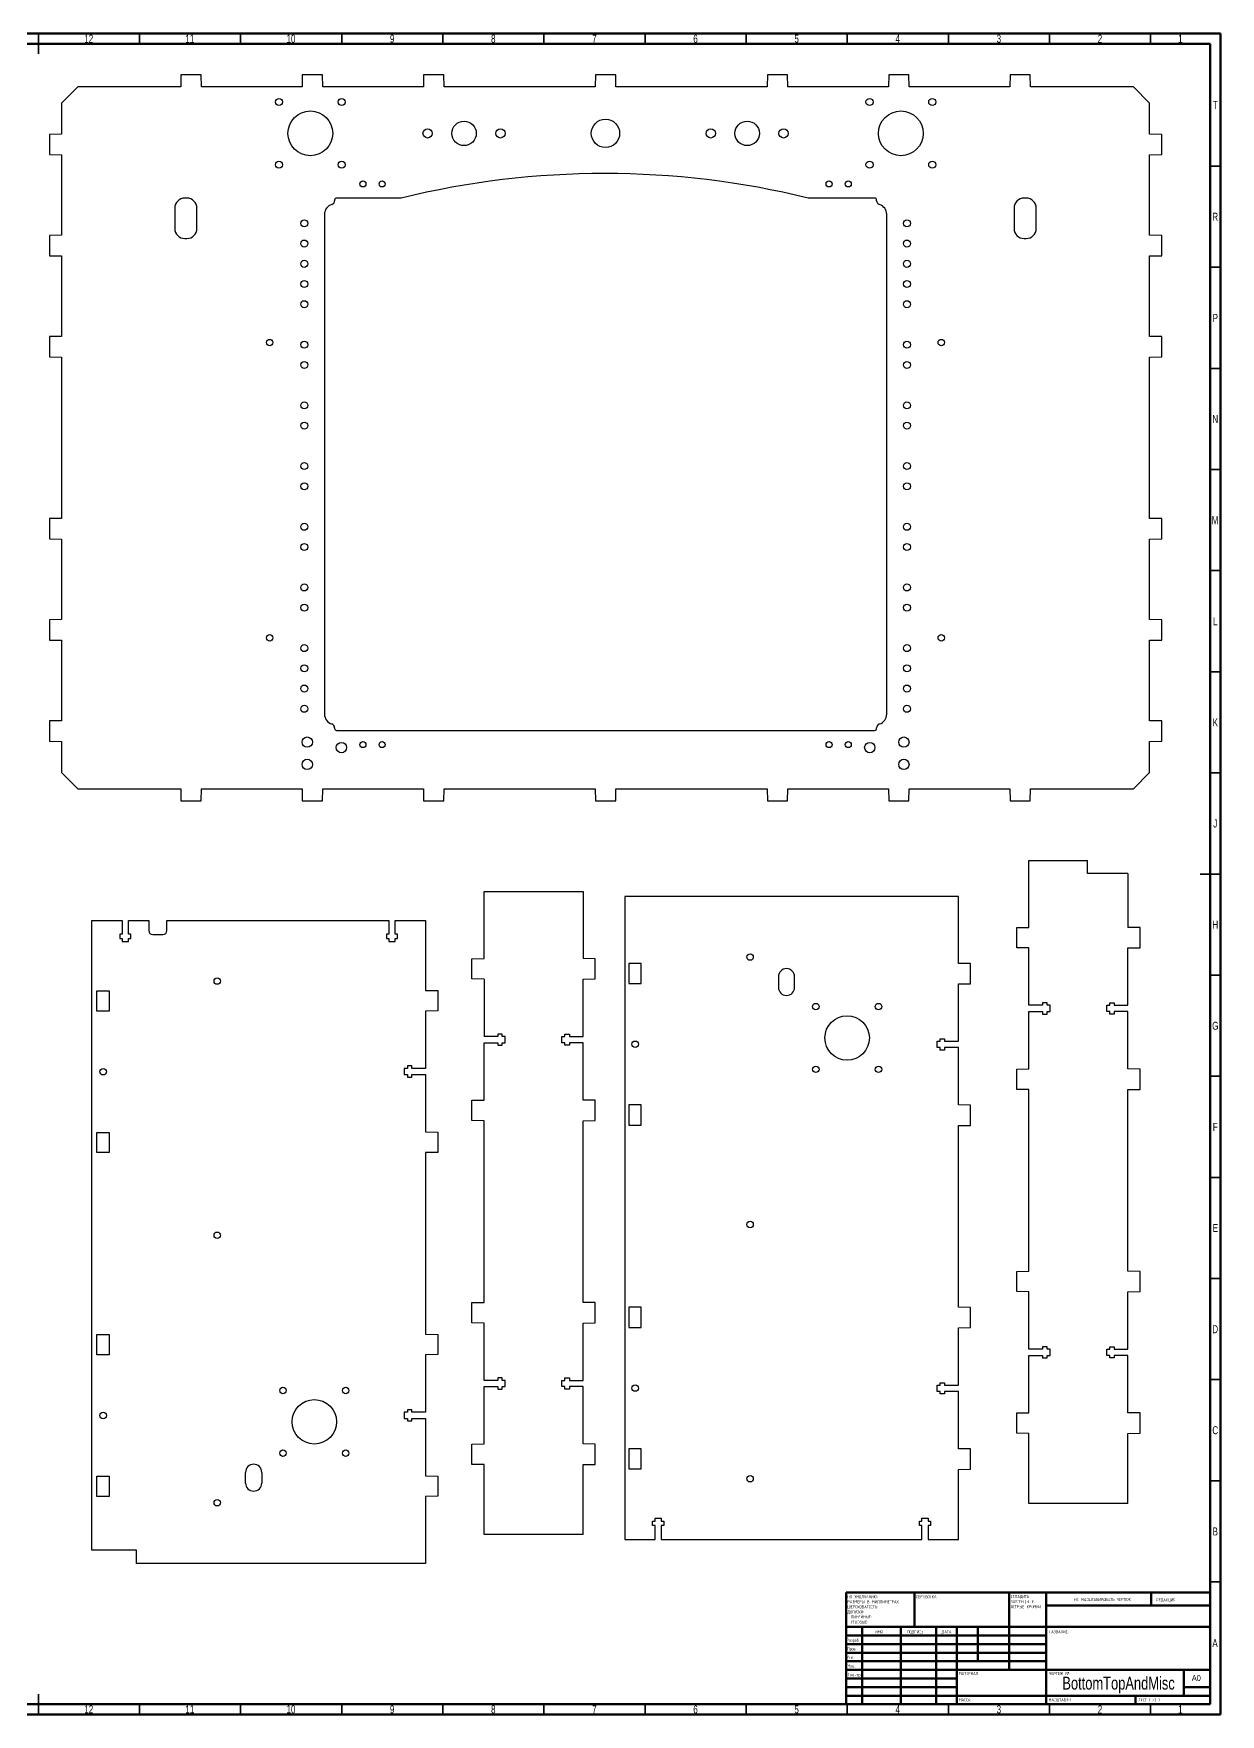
# Model space of a CAD drawing. Header units: millimetres. Extents: x 15 to 1184, y 5 to 836.
# Drawn here: x 597 to 1184, y 5 to 836 of the extents above; entities that cross this region are included whole.
import ezdxf

# ---------------------------------------------------------------- set-up
doc = ezdxf.new("R2010")
doc.units = ezdxf.units.MM
doc.styles.add('SLDTEXTSTYLE0', font='TXT', dxfattribs={"width": 0.75})
doc.styles.add('SLDTEXTSTYLE1', font='TXT', dxfattribs={"width": 0.75, "bigfont": 'bigfont'})
doc.styles.add('SLDTEXTSTYLE2', font='TXT', dxfattribs={"width": 0.681818, "bigfont": 'bigfont'})

# ---------------------------------------------------------------- blocks, each defined once
blk = doc.blocks.new('SW_NOTE_0')
at = {"color": 0, "linetype": 'Continuous', "lineweight": 0, "char_height": 1.5, "attachment_point": 1, "style": 'SLDTEXTSTYLE1'}
for s, insert in [('\\M+18452\\M+18443\\M+1844C\\M+18440\\M+18444\\M+18449\\M+18453\\M+1845D', (0, 1.93)), ('\\M+18448\\M+18440\\M+18454\\M+18452\\M+18445\\M+1844E\\M+18457\\M+1845C \\M+18449', (0, -0.57)), ('\\M+1844F\\M+18452\\M+18453\\M+18451\\M+1845C\\M+18445 \\M+1844B\\M+18451\\M+1844F\\M+1844D\\M+1844B\\M+18449', (0, -3.07))]:
    blk.add_mtext(s, dxfattribs=dict(at, insert=insert))
blk = doc.blocks.new('SW_NOTE_1')
at = {"color": 0, "linetype": 'Continuous', "lineweight": 0, "char_height": 1.5, "attachment_point": 1, "style": 'SLDTEXTSTYLE1'}
for s, insert in [('\\M+18450\\M+1844F \\M+18454\\M+1844D\\M+1844F\\M+1844C\\M+18458\\M+18440\\M+1844E\\M+18449\\M+1845F:', (0, 1.93)), ('\\M+18444\\M+1844F\\M+18450\\M+18454\\M+18452\\M+1844B\\M+18449:', (0, -5.57)), ('\\M+18451\\M+18440\\M+18448\\M+1844D\\M+18445\\M+18451\\M+1845C \\M+18442 \\M+1844D\\M+18449\\M+1844C\\M+1844C\\M+18449\\M+1844D\\M+18445\\M+18453\\M+18451\\M+18440\\M+18456', (0, -0.57)), ('\\M+18459\\M+18445\\M+18451\\M+1844F\\M+18456\\M+1844F\\M+18442\\M+18440\\M+18453\\M+1844F\\M+18452\\M+18453\\M+1845D:', (0, -3.07)), ('\\M+1844C\\M+18449\\M+1844E\\M+18445\\M+1844A\\M+1844E\\M+1845C\\M+18445:', (1.69, -8.07)), ('\\M+18454\\M+18443\\M+1844C\\M+1844F\\M+18442\\M+1845C\\M+18445:', (1.69, -10.57))]:
    blk.add_mtext(s, dxfattribs=dict(at, insert=insert))

msp = doc.modelspace()

# ---------------------------------------------------------------- linework, layer by layer
at = {"color": 7, "linetype": 'Continuous', "lineweight": 70}
for p, q in [((15, 836), (1184, 836)), ((20, 831), (1179, 831)), ((1179, 831), (1179, 10)), ((1184, 836), (1184, 5)), ((1179, 10), (20, 10)), ((1184, 5), (15, 5))]:
    msp.add_line(p, q, dxfattribs=at)
at = {"color": 7, "linetype": 'Continuous', "lineweight": 35}
for p, q in [((599.5, 836), (599.5, 826)), ((599.5, 831), (599.5, 836)), ((649.5, 831), (649.5, 836)), ((699.5, 831), (699.5, 836)), ((749.5, 831), (749.5, 836)), ((799.5, 831), (799.5, 836)), ((849.5, 831), (849.5, 836)), ((899.5, 831), (899.5, 836)), ((949.5, 831), (949.5, 836)), ((999.5, 831), (999.5, 836)), ((1049.5, 831), (1049.5, 836)), ((1099.5, 831), (1099.5, 836)), ((1149.5, 831), (1149.5, 836)), ((1179, 770.5), (1184, 770.5)), ((1179, 720.5), (1184, 720.5)), ((1179, 670.5), (1184, 670.5)), ((1179, 620.5), (1184, 620.5)), ((1179, 570.5), (1184, 570.5)), ((1179, 520.5), (1184, 520.5)), ((1179, 470.5), (1184, 470.5)), ((1184, 420.5), (1174, 420.5)), ((1179, 420.5), (1184, 420.5)), ((1179, 370.5), (1184, 370.5)), ((1179, 320.5), (1184, 320.5)), ((1179, 270.5), (1184, 270.5)), ((1179, 220.5), (1184, 220.5)), ((1179, 170.5), (1184, 170.5)), ((1179, 120.5), (1184, 120.5)), ((1179, 70.5), (1184, 70.5)), ((599.5, 5), (599.5, 15)), ((599.5, 10), (599.5, 5)), ((649.5, 10), (649.5, 5)), ((699.5, 10), (699.5, 5)), ((749.5, 10), (749.5, 5)), ((799.5, 10), (799.5, 5)), ((849.5, 10), (849.5, 5)), ((899.5, 10), (899.5, 5)), ((949.5, 10), (949.5, 5)), ((999.5, 10), (999.5, 5)), ((1049.5, 10), (1049.5, 5)), ((1099.5, 10), (1099.5, 5)), ((1149.5, 10), (1149.5, 5))]:
    msp.add_line(p, q, dxfattribs=at)
at = {"color": 7, "linetype": 'Continuous', "lineweight": 25}
for p, q in [((670, 815.69), (669.9, 809.69)), ((680, 815.69), (670, 815.69)), ((680.1, 809.69), (680, 815.69)), ((730, 815.69), (729.9, 809.69)), ((740, 815.69), (730, 815.69)), ((740.1, 809.69), (740, 815.69)), ((790, 815.69), (789.9, 809.69)), ((800, 815.69), (790, 815.69)), ((800.1, 809.69), (800, 815.69)), ((875, 815.69), (874.9, 809.69)), ((885, 815.69), (875, 815.69)), ((885.1, 809.69), (885, 815.69)), ((960, 815.69), (959.9, 809.69)), ((970, 815.69), (960, 815.69)), ((970.1, 809.69), (970, 815.69)), ((1020, 815.69), (1019.9, 809.69)), ((1030, 815.69), (1020, 815.69)), ((1030.1, 809.69), (1030, 815.69)), ((1080, 815.69), (1079.9, 809.69)), ((1090, 815.69), (1080, 815.69)), ((1090.1, 809.69), (1090, 815.69)), ((619, 809.69), (611, 801.69)), ((669.9, 809.69), (619, 809.69)), ((729.9, 809.69), (680.1, 809.69)), ((789.9, 809.69), (740.1, 809.69)), ((874.9, 809.69), (800.1, 809.69)), ((959.9, 809.69), (885.1, 809.69)), ((1019.9, 809.69), (970.1, 809.69)), ((1079.9, 809.69), (1030.1, 809.69)), ((1141, 809.69), (1090.1, 809.69)), ((1149, 801.69), (1141, 809.69)), ((611, 801.69), (611, 786.29)), ((1149, 786.29), (1149, 801.69)), ((611, 786.29), (605, 786.19)), ((605, 786.19), (605, 776.19)), ((1155, 786.19), (1149, 786.29)), ((1155, 776.19), (1155, 786.19)), ((605, 776.19), (611, 776.09)), ((611, 776.09), (611, 736.29)), ((1149, 776.09), (1155, 776.19)), ((1149, 736.29), (1149, 776.09)), ((666.93, 749.69), (666.93, 739.69)), ((672.93, 754.69), (671.93, 754.69)), ((677.93, 739.69), (677.93, 749.69)), ((746, 753.69), (746, 753.4)), ((778.98, 754.69), (747, 754.69)), ((1013, 754.69), (980.1, 754.69)), ((1014, 753.4), (1014, 753.69)), ((1081.96, 749.69), (1081.96, 739.69)), ((1087.96, 754.69), (1086.96, 754.69)), ((1092.96, 739.69), (1092.96, 749.69)), ((741, 746.69), (741, 499.47)), ((1019, 499.47), (1019, 746.69)), ((611, 736.29), (605, 736.19)), ((605, 736.19), (605, 726.19)), ((671.93, 734.69), (672.93, 734.69)), ((1086.96, 734.69), (1087.96, 734.69)), ((1155, 736.19), (1149, 736.29)), ((1155, 726.19), (1155, 736.19)), ((605, 726.19), (611, 726.09)), ((611, 726.09), (611, 686.29)), ((1149, 726.09), (1155, 726.19)), ((1149, 686.29), (1149, 726.09)), ((611, 686.29), (605, 686.19)), ((605, 686.19), (605, 676.19)), ((1155, 686.19), (1149, 686.29)), ((1155, 676.19), (1155, 686.19)), ((605, 676.19), (611, 676.09)), ((611, 676.09), (611, 596.29)), ((1149, 676.09), (1155, 676.19)), ((1149, 596.29), (1149, 676.09)), ((611, 596.29), (605, 596.19)), ((605, 596.19), (605, 586.19)), ((1155, 596.19), (1149, 596.29)), ((1155, 586.19), (1155, 596.19)), ((605, 586.19), (611, 586.09)), ((611, 586.09), (611, 546.29)), ((1149, 586.09), (1155, 586.19)), ((1149, 546.29), (1149, 586.09)), ((611, 546.29), (605, 546.19)), ((605, 546.19), (605, 536.19)), ((1155, 546.19), (1149, 546.29)), ((1155, 536.19), (1155, 546.19)), ((605, 536.19), (611, 536.09)), ((611, 536.09), (611, 496.29)), ((1149, 536.09), (1155, 536.19)), ((1149, 496.29), (1149, 536.09)), ((611, 496.29), (605, 496.19)), ((605, 496.19), (605, 486.19)), ((746, 492.76), (746, 492.47)), ((747, 491.47), (1013, 491.47)), ((1014, 492.47), (1014, 492.76)), ((1155, 496.19), (1149, 496.29)), ((1155, 486.19), (1155, 496.19)), ((605, 486.19), (611, 486.09)), ((611, 486.09), (611, 470.69)), ((1149, 486.09), (1155, 486.19)), ((1149, 470.69), (1149, 486.09)), ((611, 470.69), (619, 462.69)), ((1141, 462.69), (1149, 470.69)), ((619, 462.69), (669.9, 462.69)), ((669.9, 462.69), (670, 456.69)), ((680, 456.69), (680.1, 462.69)), ((680.1, 462.69), (729.9, 462.69)), ((729.9, 462.69), (730, 456.69)), ((740, 456.69), (740.1, 462.69)), ((740.1, 462.69), (789.9, 462.69)), ((789.9, 462.69), (790, 456.69)), ((800, 456.69), (800.1, 462.69)), ((800.1, 462.69), (874.9, 462.69)), ((874.9, 462.69), (875, 456.69)), ((885, 456.69), (885.1, 462.69)), ((885.1, 462.69), (959.9, 462.69)), ((959.9, 462.69), (960, 456.69)), ((970, 456.69), (970.1, 462.69)), ((970.1, 462.69), (1019.9, 462.69)), ((1019.9, 462.69), (1020, 456.69)), ((1030, 456.69), (1030.1, 462.69)), ((1030.1, 462.69), (1079.9, 462.69)), ((1079.9, 462.69), (1080, 456.69)), ((1090, 456.69), (1090.1, 462.69)), ((1090.1, 462.69), (1141, 462.69)), ((670, 456.69), (680, 456.69)), ((730, 456.69), (740, 456.69)), ((790, 456.69), (800, 456.69)), ((875, 456.69), (885, 456.69)), ((960, 456.69), (970, 456.69)), ((1020, 456.69), (1030, 456.69)), ((1080, 456.69), (1090, 456.69)), ((1089.3, 394.13), (1089.3, 427.23)), ((1089.3, 427.23), (1118.3, 427.23)), ((1118.3, 420.73), (1118.3, 427.23)), ((1138.3, 420.73), (1118.3, 420.73)), ((1138.3, 420.73), (1138.3, 394.13)), ((819.89, 378.7), (819.89, 411.8)), ((819.89, 411.8), (868.89, 411.8)), ((868.89, 411.8), (868.89, 378.7)), ((889.44, 409.43), (889.44, 91.53)), ((1054.44, 409.43), (889.44, 409.43)), ((1054.44, 376.33), (1054.44, 409.43)), ((625.97, 86.16), (625.97, 397.56)), ((625.97, 397.56), (640.97, 397.56)), ((640.97, 390.76), (639.77, 390.76)), ((639.77, 390.76), (639.77, 388.56)), ((640.97, 397.56), (640.97, 390.76)), ((644.07, 390.76), (644.07, 397.56)), ((644.07, 397.56), (654.07, 397.56)), ((645.27, 390.76), (644.07, 390.76)), ((645.27, 388.56), (645.27, 390.76)), ((654.07, 397.56), (654.07, 392.56)), ((663.07, 392.56), (663.07, 397.56)), ((663.07, 397.56), (772.87, 397.56)), ((772.87, 390.76), (771.67, 390.76)), ((771.67, 390.76), (771.67, 388.56)), ((772.87, 397.56), (772.87, 390.76)), ((775.97, 390.76), (775.97, 397.56)), ((775.97, 397.56), (790.97, 397.56)), ((777.17, 390.76), (775.97, 390.76)), ((777.17, 388.56), (777.17, 390.76)), ((790.97, 397.56), (790.97, 362.96)), ((1083.3, 394.03), (1089.3, 394.13)), ((1083.3, 384.03), (1083.3, 394.03)), ((1144.3, 394.03), (1138.3, 394.13)), ((1144.3, 384.03), (1144.3, 394.03)), ((639.77, 388.56), (640.97, 388.56)), ((640.97, 388.56), (640.97, 387.06)), ((640.97, 387.06), (644.07, 387.06)), ((644.07, 387.06), (644.07, 388.56)), ((644.07, 388.56), (645.27, 388.56)), ((656.07, 390.56), (661.07, 390.56)), ((771.67, 388.56), (772.87, 388.56)), ((772.87, 388.56), (772.87, 387.06)), ((772.87, 387.06), (775.97, 387.06)), ((775.97, 387.06), (775.97, 388.56)), ((775.97, 388.56), (777.17, 388.56)), ((1089.3, 383.93), (1083.3, 384.03)), ((1089.3, 355.58), (1089.3, 383.93)), ((1138.3, 383.93), (1144.3, 384.03)), ((1138.3, 355.58), (1138.3, 383.93)), ((813.89, 378.6), (819.89, 378.7)), ((813.89, 368.6), (813.89, 378.6)), ((874.89, 378.6), (868.89, 378.7)), ((874.89, 368.6), (874.89, 378.6)), ((897.65, 376.33), (891.55, 376.33)), ((891.55, 376.33), (891.55, 366.33)), ((897.65, 366.33), (897.65, 376.33)), ((1060.44, 376.23), (1054.44, 376.33)), ((1060.44, 366.23), (1060.44, 376.23)), ((819.89, 368.5), (813.89, 368.6)), ((819.89, 368.5), (819.89, 340.15)), ((868.89, 368.5), (874.89, 368.6)), ((868.89, 340.15), (868.89, 368.5)), ((891.55, 366.33), (897.65, 366.33)), ((965.44, 369.71), (965.44, 364.43)), ((973.44, 364.43), (973.44, 369.71)), ((1054.44, 366.13), (1060.44, 366.23)), ((1054.44, 337.78), (1054.44, 366.13)), ((628.47, 362.76), (634.57, 362.76)), ((628.47, 352.76), (628.47, 362.76)), ((634.57, 362.76), (634.57, 352.76)), ((790.97, 362.96), (796.97, 362.86)), ((796.97, 362.86), (796.97, 352.86)), ((634.57, 352.76), (628.47, 352.76)), ((796.97, 352.86), (790.97, 352.76)), ((790.97, 352.76), (790.97, 324.41)), ((1096.1, 355.58), (1089.3, 355.58)), ((1089.3, 324.13), (1089.3, 352.48)), ((1089.3, 352.48), (1096.1, 352.48)), ((1098.3, 356.78), (1096.1, 356.78)), ((1096.1, 356.78), (1096.1, 355.58)), ((1096.1, 352.48), (1096.1, 351.28)), ((1096.1, 351.28), (1098.3, 351.28)), ((1098.3, 355.58), (1098.3, 356.78)), ((1099.8, 355.58), (1098.3, 355.58)), ((1098.3, 351.28), (1098.3, 352.48)), ((1098.3, 352.48), (1099.8, 352.48)), ((1099.8, 352.48), (1099.8, 355.58)), ((1127.8, 355.58), (1129.3, 355.58)), ((1127.8, 352.48), (1127.8, 355.58)), ((1129.3, 352.48), (1127.8, 352.48)), ((1129.3, 356.78), (1131.5, 356.78)), ((1129.3, 355.58), (1129.3, 356.78)), ((1129.3, 351.28), (1129.3, 352.48)), ((1131.5, 351.28), (1129.3, 351.28)), ((1131.5, 356.78), (1131.5, 355.58)), ((1131.5, 355.58), (1138.3, 355.58)), ((1131.5, 352.48), (1131.5, 351.28)), ((1138.3, 352.48), (1131.5, 352.48)), ((1138.3, 324.13), (1138.3, 352.48)), ((828.89, 341.35), (826.69, 341.35)), ((826.69, 341.35), (826.69, 340.15)), ((828.89, 340.15), (828.89, 341.35)), ((859.89, 341.35), (862.09, 341.35)), ((859.89, 340.15), (859.89, 341.35)), ((862.09, 341.35), (862.09, 340.15)), ((826.69, 340.15), (819.89, 340.15)), ((819.89, 308.7), (819.89, 337.05)), ((819.89, 337.05), (826.69, 337.05)), ((826.69, 337.05), (826.69, 335.85)), ((826.69, 335.85), (828.89, 335.85)), ((830.39, 340.15), (828.89, 340.15)), ((828.89, 335.85), (828.89, 337.05)), ((828.89, 337.05), (830.39, 337.05)), ((830.39, 337.05), (830.39, 340.15)), ((858.39, 340.15), (859.89, 340.15)), ((858.39, 337.05), (858.39, 340.15)), ((859.89, 337.05), (858.39, 337.05)), ((859.89, 335.85), (859.89, 337.05)), ((862.09, 335.85), (859.89, 335.85)), ((862.09, 340.15), (868.89, 340.15)), ((862.09, 337.05), (862.09, 335.85)), ((868.89, 337.05), (862.09, 337.05)), ((868.89, 308.7), (868.89, 337.05)), ((1043.94, 337.78), (1045.44, 337.78)), ((1043.94, 334.68), (1043.94, 337.78)), ((1045.44, 334.68), (1043.94, 334.68)), ((1045.44, 338.98), (1047.64, 338.98)), ((1045.44, 337.78), (1045.44, 338.98)), ((1045.44, 333.48), (1045.44, 334.68)), ((1047.64, 333.48), (1045.44, 333.48)), ((1047.64, 338.98), (1047.64, 337.78)), ((1047.64, 337.78), (1054.44, 337.78)), ((1047.64, 334.68), (1047.64, 333.48)), ((1054.44, 334.68), (1047.64, 334.68)), ((1054.44, 306.33), (1054.44, 334.68)), ((781.97, 324.41), (780.47, 324.41)), ((780.47, 324.41), (780.47, 321.31)), ((784.17, 325.61), (781.97, 325.61)), ((781.97, 325.61), (781.97, 324.41)), ((784.17, 324.41), (784.17, 325.61)), ((790.97, 324.41), (784.17, 324.41)), ((1083.3, 324.03), (1089.3, 324.13)), ((1144.3, 324.03), (1138.3, 324.13)), ((780.47, 321.31), (781.97, 321.31)), ((781.97, 321.31), (781.97, 320.11)), ((781.97, 320.11), (784.17, 320.11)), ((784.17, 320.11), (784.17, 321.31)), ((784.17, 321.31), (790.97, 321.31)), ((790.97, 321.31), (790.97, 292.96)), ((1083.3, 314.03), (1083.3, 324.03)), ((1144.3, 314.03), (1144.3, 324.03)), ((813.89, 308.6), (819.89, 308.7)), ((813.89, 298.6), (813.89, 308.6)), ((874.89, 308.6), (868.89, 308.7)), ((874.89, 298.6), (874.89, 308.6)), ((1089.3, 313.93), (1083.3, 314.03)), ((1089.3, 224.13), (1089.3, 313.93)), ((1138.3, 313.93), (1144.3, 314.03)), ((1138.3, 224.13), (1138.3, 313.93)), ((897.65, 306.33), (891.55, 306.33)), ((891.55, 306.33), (891.55, 296.33)), ((897.65, 296.33), (897.65, 306.33)), ((1060.44, 306.23), (1054.44, 306.33)), ((1060.44, 296.23), (1060.44, 306.23)), ((628.47, 292.76), (634.57, 292.76)), ((628.47, 282.76), (628.47, 292.76)), ((634.57, 292.76), (634.57, 282.76)), ((790.97, 292.96), (796.97, 292.86)), ((796.97, 292.86), (796.97, 282.86)), ((819.89, 298.5), (813.89, 298.6)), ((819.89, 208.7), (819.89, 298.5)), ((868.89, 298.5), (874.89, 298.6)), ((868.89, 208.7), (868.89, 298.5)), ((891.55, 296.33), (897.65, 296.33)), ((1054.44, 296.13), (1060.44, 296.23)), ((1054.44, 206.33), (1054.44, 296.13)), ((634.57, 282.76), (628.47, 282.76)), ((796.97, 282.86), (790.97, 282.76)), ((790.97, 282.76), (790.97, 192.96)), ((1083.3, 224.03), (1089.3, 224.13)), ((1083.3, 214.03), (1083.3, 224.03)), ((1144.3, 224.03), (1138.3, 224.13)), ((1144.3, 214.03), (1144.3, 224.03)), ((813.89, 208.6), (819.89, 208.7)), ((813.89, 198.6), (813.89, 208.6)), ((874.89, 208.6), (868.89, 208.7)), ((874.89, 198.6), (874.89, 208.6)), ((1089.3, 213.93), (1083.3, 214.03)), ((1089.3, 185.58), (1089.3, 213.93)), ((1138.3, 213.93), (1144.3, 214.03)), ((1138.3, 185.58), (1138.3, 213.93)), ((897.65, 206.33), (891.55, 206.33)), ((891.55, 206.33), (891.55, 196.33)), ((897.65, 196.33), (897.65, 206.33)), ((1060.44, 206.23), (1054.44, 206.33)), ((1060.44, 196.23), (1060.44, 206.23)), ((628.47, 192.76), (634.57, 192.76)), ((628.47, 182.76), (628.47, 192.76)), ((634.57, 192.76), (634.57, 182.76)), ((790.97, 192.96), (796.97, 192.86)), ((796.97, 192.86), (796.97, 182.86)), ((819.89, 198.5), (813.89, 198.6)), ((819.89, 170.15), (819.89, 198.5)), ((868.89, 198.5), (874.89, 198.6)), ((868.89, 170.15), (868.89, 198.5)), ((891.55, 196.33), (897.65, 196.33)), ((1054.44, 196.13), (1060.44, 196.23)), ((1054.44, 167.78), (1054.44, 196.13)), ((796.97, 182.86), (790.97, 182.76)), ((1096.1, 185.58), (1089.3, 185.58)), ((1098.3, 186.78), (1096.1, 186.78)), ((1096.1, 186.78), (1096.1, 185.58)), ((1098.3, 185.58), (1098.3, 186.78)), ((1099.8, 185.58), (1098.3, 185.58)), ((1099.8, 182.48), (1099.8, 185.58)), ((1127.8, 185.58), (1129.3, 185.58)), ((1127.8, 182.48), (1127.8, 185.58)), ((1129.3, 186.78), (1131.5, 186.78)), ((1129.3, 185.58), (1129.3, 186.78)), ((1131.5, 186.78), (1131.5, 185.58)), ((1131.5, 185.58), (1138.3, 185.58)), ((634.57, 182.76), (628.47, 182.76)), ((790.97, 182.76), (790.97, 154.41)), ((1089.3, 154.13), (1089.3, 182.48)), ((1089.3, 182.48), (1096.1, 182.48)), ((1096.1, 182.48), (1096.1, 181.28)), ((1096.1, 181.28), (1098.3, 181.28)), ((1098.3, 181.28), (1098.3, 182.48)), ((1098.3, 182.48), (1099.8, 182.48)), ((1129.3, 182.48), (1127.8, 182.48)), ((1129.3, 181.28), (1129.3, 182.48)), ((1131.5, 181.28), (1129.3, 181.28)), ((1131.5, 182.48), (1131.5, 181.28)), ((1138.3, 182.48), (1131.5, 182.48)), ((1138.3, 154.13), (1138.3, 182.48)), ((826.69, 170.15), (819.89, 170.15)), ((819.89, 138.7), (819.89, 167.05)), ((819.89, 167.05), (826.69, 167.05)), ((828.89, 171.35), (826.69, 171.35)), ((826.69, 171.35), (826.69, 170.15)), ((826.69, 167.05), (826.69, 165.85)), ((828.89, 170.15), (828.89, 171.35)), ((830.39, 170.15), (828.89, 170.15)), ((828.89, 165.85), (828.89, 167.05)), ((828.89, 167.05), (830.39, 167.05)), ((830.39, 167.05), (830.39, 170.15)), ((858.39, 170.15), (859.89, 170.15)), ((858.39, 167.05), (858.39, 170.15)), ((859.89, 167.05), (858.39, 167.05)), ((859.89, 171.35), (862.09, 171.35)), ((859.89, 170.15), (859.89, 171.35)), ((859.89, 165.85), (859.89, 167.05)), ((862.09, 171.35), (862.09, 170.15)), ((862.09, 170.15), (868.89, 170.15)), ((862.09, 167.05), (862.09, 165.85)), ((868.89, 167.05), (862.09, 167.05)), ((868.89, 138.7), (868.89, 167.05)), ((1043.94, 167.78), (1045.44, 167.78)), ((1043.94, 164.68), (1043.94, 167.78)), ((1045.44, 168.98), (1047.64, 168.98)), ((1045.44, 167.78), (1045.44, 168.98)), ((1047.64, 168.98), (1047.64, 167.78)), ((1047.64, 167.78), (1054.44, 167.78)), ((826.69, 165.85), (828.89, 165.85)), ((862.09, 165.85), (859.89, 165.85)), ((1045.44, 164.68), (1043.94, 164.68)), ((1045.44, 163.48), (1045.44, 164.68)), ((1047.64, 163.48), (1045.44, 163.48)), ((1047.64, 164.68), (1047.64, 163.48)), ((1054.44, 164.68), (1047.64, 164.68)), ((1054.44, 136.33), (1054.44, 164.68)), ((781.97, 154.41), (780.47, 154.41)), ((780.47, 154.41), (780.47, 151.31)), ((780.47, 151.31), (781.97, 151.31)), ((784.17, 155.61), (781.97, 155.61)), ((781.97, 155.61), (781.97, 154.41)), ((781.97, 151.31), (781.97, 150.11)), ((781.97, 150.11), (784.17, 150.11)), ((784.17, 154.41), (784.17, 155.61)), ((790.97, 154.41), (784.17, 154.41)), ((784.17, 150.11), (784.17, 151.31)), ((784.17, 151.31), (790.97, 151.31)), ((790.97, 151.31), (790.97, 122.96)), ((1083.3, 154.03), (1089.3, 154.13)), ((1083.3, 144.03), (1083.3, 154.03)), ((1144.3, 154.03), (1138.3, 154.13)), ((1144.3, 144.03), (1144.3, 154.03)), ((1089.3, 143.93), (1083.3, 144.03)), ((1089.3, 109.33), (1089.3, 143.93)), ((1138.3, 143.93), (1144.3, 144.03)), ((1138.3, 109.33), (1138.3, 143.93)), ((813.89, 138.6), (819.89, 138.7)), ((813.89, 128.6), (813.89, 138.6)), ((874.89, 138.6), (868.89, 138.7)), ((874.89, 128.6), (874.89, 138.6)), ((897.65, 136.33), (891.55, 136.33)), ((891.55, 136.33), (891.55, 126.33)), ((897.65, 126.33), (897.65, 136.33)), ((1060.44, 136.23), (1054.44, 136.33)), ((1060.44, 126.23), (1060.44, 136.23)), ((701.97, 119.38), (701.97, 124.66)), ((709.97, 124.66), (709.97, 119.38)), ((819.89, 128.5), (813.89, 128.6)), ((819.89, 93.9), (819.89, 128.5)), ((868.89, 128.5), (874.89, 128.6)), ((868.89, 93.9), (868.89, 128.5)), ((891.55, 126.33), (897.65, 126.33)), ((1054.44, 126.13), (1060.44, 126.23)), ((1054.44, 91.53), (1054.44, 126.13)), ((628.47, 122.76), (634.57, 122.76)), ((628.47, 112.76), (628.47, 122.76)), ((634.57, 122.76), (634.57, 112.76)), ((790.97, 122.96), (796.97, 122.86)), ((796.97, 122.86), (796.97, 112.86)), ((634.57, 112.76), (628.47, 112.76)), ((796.97, 112.86), (790.97, 112.76)), ((790.97, 112.76), (790.97, 79.66)), ((1138.3, 109.33), (1089.3, 109.33)), ((903.24, 100.53), (904.44, 100.53)), ((903.24, 98.33), (903.24, 100.53)), ((904.44, 102.03), (907.54, 102.03)), ((904.44, 100.53), (904.44, 102.03)), ((907.54, 102.03), (907.54, 100.53)), ((907.54, 100.53), (908.74, 100.53)), ((908.74, 100.53), (908.74, 98.33)), ((1035.14, 100.53), (1036.34, 100.53)), ((1035.14, 98.33), (1035.14, 100.53)), ((1036.34, 102.03), (1039.44, 102.03)), ((1036.34, 100.53), (1036.34, 102.03)), ((1039.44, 102.03), (1039.44, 100.53)), ((1039.44, 100.53), (1040.64, 100.53)), ((1040.64, 100.53), (1040.64, 98.33)), ((868.89, 93.9), (819.89, 93.9)), ((889.44, 91.53), (904.44, 91.53)), ((904.44, 98.33), (903.24, 98.33)), ((904.44, 91.53), (904.44, 98.33)), ((907.54, 98.33), (907.54, 91.53)), ((908.74, 98.33), (907.54, 98.33)), ((907.54, 91.53), (1036.34, 91.53)), ((1036.34, 98.33), (1035.14, 98.33)), ((1036.34, 91.53), (1036.34, 98.33)), ((1039.44, 98.33), (1039.44, 91.53)), ((1040.64, 98.33), (1039.44, 98.33)), ((1039.44, 91.53), (1054.44, 91.53)), ((647.97, 86.16), (625.97, 86.16)), ((647.97, 79.66), (647.97, 86.16)), ((790.97, 79.66), (647.97, 79.66))]:
    msp.add_line(p, q, dxfattribs=at)
at = {"color": 7, "linetype": 'Continuous', "lineweight": 50}
for p, q in [((999, 65.25), (1179, 65.25)), ((999, 65.25), (999, 10)), ((1032.8, 48.25), (1032.8, 65.25)), ((1079.6, 65.25), (1079.6, 27)), ((1097.8, 65.25), (1097.8, 10)), ((1179, 58.88), (1097.8, 58.88)), ((1149.8, 58.88), (1149.8, 65.25)), ((1179, 48.25), (999, 48.25)), ((1097.8, 44), (999, 44)), ((1006.8, 48.25), (1006.8, 10)), ((1025.99, 48.25), (1025.99, 10)), ((1043.4, 48.25), (1043.4, 10)), ((1053.6, 10), (1053.6, 48.25)), ((1064, 31.25), (1064, 48.25)), ((1097.8, 39.75), (999, 39.75)), ((1097.8, 35.5), (999, 35.5)), ((1097.8, 31.25), (999, 31.25)), ((1053.6, 27), (999, 27)), ((1053.6, 27), (1179, 27)), ((1166, 14.25), (1166, 27)), ((1053.6, 22.75), (999, 22.75)), ((1053.6, 18.5), (999, 18.5)), ((1179, 18.5), (1166, 18.5)), ((999, 14.25), (1179, 14.25)), ((1142, 10), (1142, 14.25))]:
    msp.add_line(p, q, dxfattribs=at)
at = {"color": 7, "linetype": 'Continuous', "lineweight": 25}
for centre, radius in [((718.5, 802.19), 1.75), ((749.5, 802.19), 1.75), ((1010.5, 802.19), 1.75), ((1041.5, 802.19), 1.75), ((734, 786.69), 11.05), ((810, 786.69), 6.05), ((879.94, 786.69), 7), ((950, 786.69), 6.05), ((1026, 786.69), 11.05), ((792, 786.69), 2.3), ((828, 786.69), 2.3), ((932, 786.69), 2.3), ((968, 786.69), 2.3), ((718.5, 771.19), 1.75), ((749.5, 771.19), 1.75), ((1010.5, 771.19), 1.75), ((1041.5, 771.19), 1.75), ((760, 761.69), 1.5), ((769.5, 761.69), 1.5), ((990.5, 761.69), 1.5), ((1000, 761.69), 1.5), ((731, 742.19), 1.75), ((1029, 742.19), 1.75), ((731, 732.19), 1.75), ((1029, 732.19), 1.75), ((731, 722.19), 1.75), ((1029, 722.19), 1.75), ((731, 712.19), 1.75), ((1029, 712.19), 1.75), ((731, 702.19), 1.75), ((1029, 702.19), 1.75), ((713.89, 683.24), 1.6), ((731, 682.19), 1.75), ((1029, 682.19), 1.75), ((1046, 683.24), 1.6), ((731, 672.19), 1.75), ((1029, 672.19), 1.75), ((731, 652.19), 1.75), ((1029, 652.19), 1.75), ((731, 642.19), 1.75), ((1029, 642.19), 1.75), ((731, 622.19), 1.75), ((1029, 622.19), 1.75), ((731, 612.19), 1.75), ((1029, 612.19), 1.75), ((731, 592.19), 1.75), ((1029, 592.19), 1.75), ((731, 582.19), 1.75), ((1029, 582.19), 1.75), ((731, 562.19), 1.75), ((1029, 562.19), 1.75), ((731, 552.19), 1.75), ((1029, 552.19), 1.75), ((713.89, 537.24), 1.6), ((731, 532.19), 1.75), ((1029, 532.19), 1.75), ((1046, 537.24), 1.6), ((731, 522.19), 1.75), ((1029, 522.19), 1.75), ((731, 512.19), 1.75), ((1029, 512.19), 1.75), ((731, 502.19), 1.75), ((1029, 502.19), 1.75), ((732.5, 485.69), 2.55), ((749.35, 482.98), 2.55), ((760, 484.47), 1.5), ((769.5, 484.47), 1.5), ((990.5, 484.47), 1.5), ((1000, 484.47), 1.5), ((1010.65, 482.98), 2.55), ((1027.5, 485.69), 2.55), ((732.5, 474.69), 2.55), ((1027.5, 474.69), 2.55), ((951.44, 379.43), 1.6), ((687.97, 367.56), 1.6), ((983.94, 354.93), 1.6), ((999.44, 339.43), 11), ((1014.94, 354.93), 1.6), ((894.6, 336.33), 1.6), ((631.52, 322.76), 1.6), ((983.94, 323.93), 1.6), ((1014.94, 323.93), 1.6), ((687.97, 241.86), 1.6), ((951.44, 247.23), 1.6), ((720.47, 165.16), 1.6), ((751.47, 165.16), 1.6), ((894.6, 166.33), 1.6), ((735.97, 149.66), 11), ((631.52, 152.76), 1.6), ((720.47, 134.16), 1.6), ((751.47, 134.16), 1.6), ((951.44, 121.53), 1.6), ((687.97, 109.66), 1.6)]:
    msp.add_circle(centre, radius, dxfattribs=at)
for centre, radius, start, end in [((879.54, 344.63), 422.21, 76.22147, 103.77853), ((671.93, 749.69), 5, 90, 180), ((672.93, 749.69), 5, 0, 90), ((746, 746.69), 5, 106.60155, 180), ((744, 753.4), 2, 286.60155, 0), ((747, 753.69), 1, 90, 180), ((1013, 753.69), 1, 0, 90), ((1016, 753.4), 2, 180, 253.39845), ((1014, 746.69), 5, 359.99983, 73.39845), ((1086.96, 749.69), 5, 90, 180), ((1087.96, 749.69), 5, 0, 90), ((671.93, 739.69), 5, 180, 270), ((672.93, 739.69), 5, 270, 0), ((1086.96, 739.69), 5, 180, 270), ((1087.96, 739.69), 5, 270, 0), ((746, 499.47), 5, 180, 253.39845), ((1014, 499.47), 5, 286.60155, 359.99983), ((744, 492.76), 2, 0, 73.39845), ((747, 492.47), 1, 180, 270), ((1013, 492.47), 1, 270, 0), ((1016, 492.76), 2, 106.60155, 180), ((656.07, 392.56), 2, 180, 270), ((661.07, 392.56), 2, 270, 0), ((969.44, 369.71), 4, 0, 180), ((969.44, 364.43), 4, 180, 0), ((705.97, 124.66), 4, 0, 180), ((705.97, 119.38), 4, 180, 360)]:
    msp.add_arc(centre, radius, start, end, dxfattribs=at)

# ---------------------------------------------------------------- block references
at = {"color": 7, "linetype": 'Continuous', "lineweight": 0}
for name, p in [('SW_NOTE_1', (999.59, 61.99)), ('SW_NOTE_0', (1080.31, 62.07))]:
    msp.add_blockref(name, p, dxfattribs=at)

# ---------------------------------------------------------------- texts
for s, insert, char_height, attachment_point, style in [('12', (624.42, 835.47), 3.969, 2, 'SLDTEXTSTYLE0'), ('11', (674.42, 835.47), 3.969, 2, 'SLDTEXTSTYLE0'), ('10', (724.42, 835.47), 3.969, 2, 'SLDTEXTSTYLE0'), ('9', (774.46, 835.47), 3.97, 2, 'SLDTEXTSTYLE0'), ('8', (824.46, 835.47), 3.97, 2, 'SLDTEXTSTYLE0'), ('7', (874.46, 835.47), 3.97, 2, 'SLDTEXTSTYLE0'), ('6', (924.46, 835.47), 3.97, 2, 'SLDTEXTSTYLE0'), ('5', (974.46, 835.47), 3.97, 2, 'SLDTEXTSTYLE0'), ('4', (1024.46, 835.47), 3.97, 2, 'SLDTEXTSTYLE0'), ('3', (1074.46, 835.47), 3.97, 2, 'SLDTEXTSTYLE0'), ('2', (1124.46, 835.47), 3.97, 2, 'SLDTEXTSTYLE0'), ('1', (1164.21, 835.47), 3.97, 2, 'SLDTEXTSTYLE0'), ('T', (1181.49, 802.72), 3.97, 2, 'SLDTEXTSTYLE0'), ('R', (1181.44, 747.47), 3.97, 2, 'SLDTEXTSTYLE0'), ('P', (1181.48, 697.42), 3.97, 2, 'SLDTEXTSTYLE0'), ('N', (1181.46, 647.47), 3.97, 2, 'SLDTEXTSTYLE0'), ('M', (1181.36, 597.42), 3.97, 2, 'SLDTEXTSTYLE0'), ('L', (1181.45, 547.47), 3.97, 2, 'SLDTEXTSTYLE0'), ('K', (1181.49, 497.42), 3.97, 2, 'SLDTEXTSTYLE0'), ('J', (1181.47, 447.47), 3.97, 2, 'SLDTEXTSTYLE0'), ('H', (1181.49, 397.42), 3.97, 2, 'SLDTEXTSTYLE0'), ('G', (1181.49, 347.47), 3.97, 2, 'SLDTEXTSTYLE0'), ('F', (1181.46, 297.42), 3.97, 2, 'SLDTEXTSTYLE0'), ('E', (1181.51, 247.47), 3.97, 2, 'SLDTEXTSTYLE0'), ('D', (1181.45, 197.42), 3.97, 2, 'SLDTEXTSTYLE0'), ('C', (1181.46, 147.47), 3.97, 2, 'SLDTEXTSTYLE0'), ('B', (1181.47, 97.42), 3.97, 2, 'SLDTEXTSTYLE0'), ('\\M+1844F\\M+18441\\M+18451\\M+18440\\M+18441\\M+1844F\\M+18453\\M+1844B\\M+18440:', (1033.37, 63.92), 1.5, 1, 'SLDTEXTSTYLE1'), ('\\M+1844E\\M+18445 \\M+1844D\\M+18440\\M+18452\\M+18459\\M+18453\\M+18440\\M+18441\\M+18449\\M+18451\\M+1844F\\M+18442\\M+18440\\M+18453\\M+1845D \\M+18458\\M+18445\\M+18451\\M+18453\\M+18445\\M+18447', (1111.61, 62.53), 1.5, 1, 'SLDTEXTSTYLE1'), ('\\M+18451\\M+18445\\M+18444\\M+18440\\M+1844B\\M+18457\\M+18449\\M+18460', (1152.33, 62.33), 1.5, 1, 'SLDTEXTSTYLE1'), ('\\M+18451\\M+18470\\M+18478\\M+18482\\M+18470\\M+18471.', (999.21, 42.43), 1.5, 1, 'SLDTEXTSTYLE1'), ('\\M+18449\\M+1844D\\M+18460', (1013.32, 46.5), 1.5, 1, 'SLDTEXTSTYLE1'), ('\\M+18450\\M+1844F\\M+18444\\M+18450\\M+18449\\M+18452\\M+1845D', (1029.03, 46.56), 1.5, 1, 'SLDTEXTSTYLE1'), ('\\M+18444\\M+18440\\M+18453\\M+18440', (1046.21, 46.58), 1.5, 1, 'SLDTEXTSTYLE1'), ('\\M+1844E\\M+18440\\M+18448\\M+18442\\M+18440\\M+1844E\\M+18449\\M+18445:', (1099.07, 46.58), 1.5, 1, 'SLDTEXTSTYLE1'), ('A', (1181.34, 42.22), 3.97, 2, 'SLDTEXTSTYLE0'), ('\\M+18454\\M+18484\\M+18472.', (999.4, 34.06), 1.5, 1, 'SLDTEXTSTYLE1'), ('\\M+18450\\M+18482\\M+18480\\M+18472.', (999.41, 38.15), 1.5, 1, 'SLDTEXTSTYLE1'), ('\\M+1844D\\M+18470\\M+1848A.', (999.46, 29.73), 1.5, 1, 'SLDTEXTSTYLE1'), ('\\M+18453.\\M+1847B\\M+18480\\M+1847E\\M+18484\\M+18482', (999.67, 25.35), 1.5, 1, 'SLDTEXTSTYLE1'), ('\\M+1844D\\M+18440\\M+18453\\M+18445\\M+18451\\M+18449\\M+18440\\M+1844C:', (1054.65, 25.99), 1.5, 1, 'SLDTEXTSTYLE1'), ('\\M+18458\\M+18445\\M+18451\\M+18453\\M+18445\\M+18447 \\M+18782:', (1099.37, 25.99), 1.5, 1, 'SLDTEXTSTYLE1'), ('BottomTopAndMisc', (1133.64, 23.61), 6.35, 2, 'SLDTEXTSTYLE0'), ('A0', (1169.87, 24.41), 2.91, 1, 'SLDTEXTSTYLE0'), ('12', (624.42, 9.47), 3.969, 2, 'SLDTEXTSTYLE0'), ('11', (674.42, 9.47), 3.969, 2, 'SLDTEXTSTYLE0'), ('10', (724.42, 9.47), 3.969, 2, 'SLDTEXTSTYLE0'), ('9', (774.46, 9.47), 3.97, 2, 'SLDTEXTSTYLE0'), ('8', (824.46, 9.47), 3.97, 2, 'SLDTEXTSTYLE0'), ('7', (874.46, 9.47), 3.97, 2, 'SLDTEXTSTYLE0'), ('6', (924.46, 9.47), 3.97, 2, 'SLDTEXTSTYLE0'), ('5', (974.46, 9.47), 3.97, 2, 'SLDTEXTSTYLE0'), ('4', (1024.46, 9.47), 3.97, 2, 'SLDTEXTSTYLE0'), ('\\M+1844D\\M+18440\\M+18452\\M+18452\\M+18440:', (1054.62, 12.95), 1.4986, 1, 'SLDTEXTSTYLE1'), ('3', (1074.46, 9.47), 3.97, 2, 'SLDTEXTSTYLE0'), ('\\M+1844D\\M+18440\\M+18452\\M+18459\\M+18453\\M+18440\\M+18441:1:1', (1099.07, 12.9), 1.5, 1, 'SLDTEXTSTYLE1'), ('2', (1124.46, 9.47), 3.97, 2, 'SLDTEXTSTYLE0'), ('\\M+1844C\\M+18449\\M+18452\\M+18453 1 \\M+18449\\M+18448 1', (1143.48, 12.9), 1.5, 1, 'SLDTEXTSTYLE2'), ('1', (1164.21, 9.47), 3.97, 2, 'SLDTEXTSTYLE0')]:
    msp.add_mtext(s, dxfattribs=dict(at, insert=insert, char_height=char_height, attachment_point=attachment_point, style=style))

doc.saveas('drawing.dxf')
